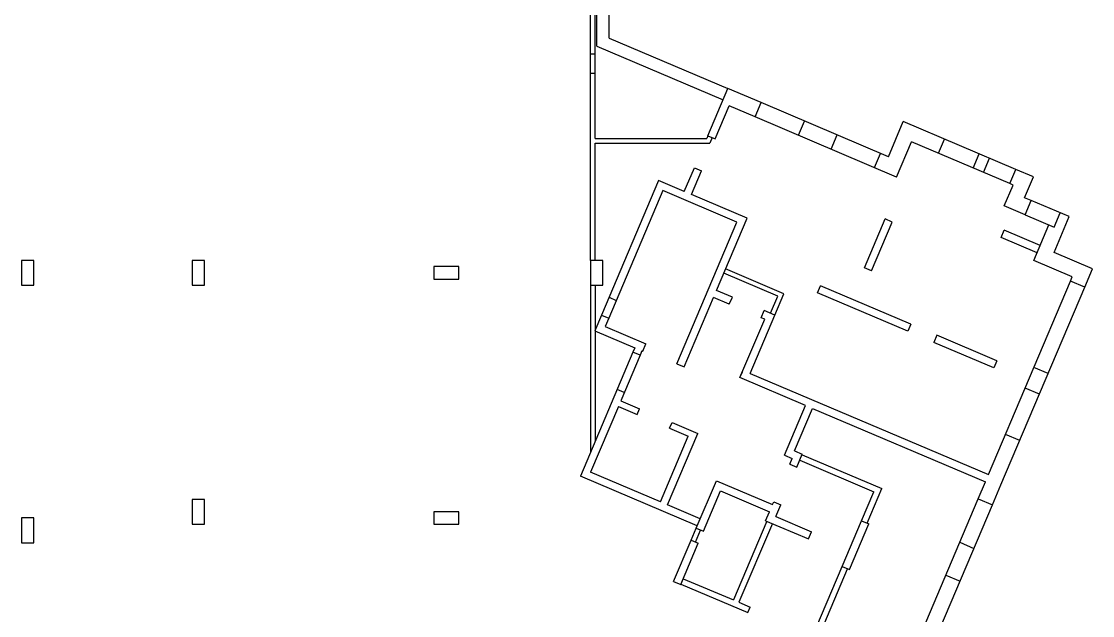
# Model space of a CAD drawing. Header units: metres. Extents: x -681087 to 1033303, y 74272 to 2630761.
# Drawn here: x 123541 to 158078, y 2560433 to 2579578 of the extents above; entities that cross this region are included whole.
import ezdxf

# ---------------------------------------------------------------- set-up
doc = ezdxf.new("R2010")
doc.units = ezdxf.units.M
for name, color, linetype in [('SKELETON_CLEAN', 7, 'Continuous'), ('SKELETON_ISOLATED', 1, 'Continuous'), ('SKELETON_ORIGINAL', 8, 'Continuous')]:
    doc.layers.add(name, color=color, linetype=linetype)

msp = doc.modelspace()

# ---------------------------------------------------------------- linework, layer by layer
at = {"layer": 'SKELETON_CLEAN'}
for p, q in [((142491, 2579041), (142491, 2580209)), ((141891, 2571878), (141891, 2579778)), ((142041, 2575807), (142041, 2579778)), ((142091, 2578776), (142091, 2579778)), ((142491, 2579041), (146322, 2577415)), ((142091, 2578776), (146166, 2577047)), ((145677, 2575896), (146322, 2577415)), ((147390, 2576962), (146322, 2577415)), ((145907, 2575798), (146357, 2576857)), ((147194, 2576501), (146357, 2576857)), ((147194, 2576501), (147390, 2576962)), ((151495, 2575219), (147390, 2576962)), ((151760, 2574563), (147194, 2576501)), ((151495, 2575219), (151976, 2576351)), ((155603, 2574812), (151976, 2576351)), ((142041, 2575807), (145639, 2575807)), ((145677, 2575896), (145639, 2575807)), ((145677, 2575896), (145907, 2575798)), ((145815, 2575838), (145739, 2575657)), ((142041, 2571878), (142041, 2575657)), ((142041, 2575657), (145739, 2575657)), ((151760, 2574563), (152241, 2575696)), ((155407, 2574352), (152241, 2575696)), ((144915, 2574101), (145240, 2574865)), ((145145, 2574003), (145470, 2574767)), ((145240, 2574865), (145470, 2574767)), ((155407, 2574352), (155603, 2574812)), ((156173, 2574570), (155603, 2574812)), ((144087, 2574453), (142246, 2570117)), ((144915, 2574101), (144087, 2574453)), ((155888, 2573898), (156173, 2574570)), ((144219, 2574125), (142477, 2570020)), ((146613, 2573109), (144219, 2574125)), ((155232, 2573633), (155518, 2574305)), ((155518, 2574305), (155407, 2574352)), ((146940, 2573242), (145145, 2574003)), ((156095, 2573810), (155888, 2573898)), ((155900, 2573349), (156095, 2573810)), ((157324, 2573288), (156095, 2573810)), ((155900, 2573349), (155232, 2573633)), ((156839, 2572951), (157034, 2573411)), ((144675, 2568543), (146613, 2573109)), ((145952, 2570913), (146940, 2573242)), ((150719, 2571638), (151387, 2573212)), ((150949, 2571540), (151617, 2573114)), ((151617, 2573114), (151387, 2573212)), ((155900, 2573349), (156839, 2572951)), ((156836, 2572137), (157324, 2573288)), ((155128, 2572618), (155225, 2572848)), ((156385, 2572356), (155225, 2572848)), ((156180, 2571873), (156668, 2573023)), ((156287, 2572126), (155128, 2572618)), ((158078, 2571610), (156836, 2572137)), ((123941, 2571878), (123541, 2571878)), ((123541, 2571878), (123541, 2571078)), ((123941, 2571078), (123941, 2571878)), ((129441, 2571878), (129041, 2571878)), ((129041, 2571878), (129041, 2571078)), ((129441, 2571078), (129441, 2571878)), ((137641, 2571678), (136841, 2571678)), ((136841, 2571678), (136841, 2571278)), ((137641, 2571278), (137641, 2571678)), ((142291, 2571878), (141891, 2571878)), ((141891, 2571878), (141891, 2571078)), ((142291, 2571078), (142291, 2571878)), ((157423, 2571345), (156180, 2571873)), ((147930, 2570725), (146186, 2571463)), ((148127, 2570804), (146244, 2571601)), ((150949, 2571540), (150719, 2571638)), ((157364, 2571207), (157423, 2571345)), ((157824, 2571012), (158078, 2571610)), ((123541, 2571078), (123941, 2571078)), ((129041, 2571078), (129441, 2571078)), ((136841, 2571278), (137641, 2571278)), ((141891, 2571078), (142291, 2571078)), ((141891, 2571078), (141891, 2565696)), ((149208, 2570829), (149306, 2571059)), ((152214, 2569824), (149306, 2571059)), ((154719, 2564975), (157364, 2571207)), ((155120, 2564642), (157824, 2571012)), ((157824, 2571012), (157364, 2571207)), ((144905, 2568446), (145854, 2570683)), ((146365, 2570466), (145854, 2570683)), ((146463, 2570696), (145952, 2570913)), ((146365, 2570466), (146463, 2570696)), ((147696, 2570172), (147930, 2570725)), ((147834, 2570114), (148127, 2570804)), ((152117, 2569594), (149208, 2570829)), ((142246, 2570117), (142032, 2569611)), ((142246, 2570117), (142477, 2570020)), ((142477, 2570020), (142359, 2569743)), ((146709, 2568103), (147506, 2569981)), ((147037, 2568236), (147834, 2570114)), ((147396, 2570028), (147494, 2570258)), ((147506, 2569981), (147396, 2570028)), ((147834, 2570114), (147494, 2570258)), ((142032, 2569611), (143320, 2569064)), ((142359, 2569743), (143676, 2569185)), ((152214, 2569824), (152117, 2569594)), ((153061, 2569465), (152964, 2569235)), ((154994, 2568644), (153061, 2569465)), ((143258, 2568917), (141562, 2564922)), ((143320, 2569064), (143258, 2568917)), ((143488, 2568819), (143258, 2568917)), ((143550, 2568966), (143488, 2568819)), ((143550, 2568966), (143578, 2568955)), ((143578, 2568955), (143676, 2569185)), ((154897, 2568414), (152964, 2569235)), ((143488, 2568819), (142867, 2567355)), ((154994, 2568644), (154897, 2568414)), ((144675, 2568543), (144905, 2568446)), ((146709, 2568103), (146788, 2568287)), ((147037, 2568236), (154719, 2564975)), ((148822, 2567207), (146709, 2568103)), ((142788, 2567171), (141890, 2565054)), ((142788, 2567171), (143391, 2566915)), ((142867, 2567355), (143470, 2567099)), ((148142, 2565605), (148822, 2567207)), ((143391, 2566915), (143470, 2567099)), ((148470, 2565737), (149052, 2567109)), ((149052, 2567109), (154621, 2564745)), ((144441, 2566470), (144519, 2566654)), ((144519, 2566654), (145352, 2566300)), ((144145, 2564097), (145044, 2566214)), ((144375, 2563999), (145352, 2566300)), ((144441, 2566470), (145044, 2566214)), ((148142, 2565605), (148391, 2565499)), ((148312, 2565315), (148391, 2565499)), ((148470, 2565737), (148718, 2565632)), ((148543, 2565218), (148718, 2565632)), ((148711, 2565613), (151279, 2564523)), ((148312, 2565315), (148543, 2565218)), ((148636, 2565439), (151030, 2564423)), ((145331, 2563322), (141562, 2564922)), ((144145, 2564097), (141890, 2565054)), ((145300, 2563248), (145949, 2564776)), ((145949, 2564776), (147758, 2564008)), ((145530, 2563150), (146081, 2564448)), ((146081, 2564448), (147660, 2563778)), ((150631, 2563484), (151030, 2564423)), ((150806, 2563410), (151279, 2564523)), ((154387, 2564193), (154621, 2564745)), ((154847, 2563997), (155120, 2564642)), ((129441, 2564178), (129041, 2564178)), ((129041, 2564178), (129041, 2563378)), ((129441, 2563378), (129441, 2564178)), ((147758, 2564008), (147797, 2564100)), ((147797, 2564100), (148027, 2564003)), ((149706, 2553165), (154387, 2564193)), ((154387, 2564193), (154847, 2563997)), ((137641, 2563778), (136841, 2563778)), ((136841, 2563778), (136841, 2563378)), ((137641, 2563378), (137641, 2563778)), ((145429, 2563552), (144375, 2563999)), ((147537, 2563488), (147660, 2563778)), ((147865, 2563621), (148027, 2564003)), ((150060, 2552721), (154847, 2563997)), ((123941, 2563578), (123541, 2563578)), ((123541, 2563578), (123541, 2562778)), ((123941, 2562778), (123941, 2563578)), ((129041, 2563378), (129441, 2563378)), ((136841, 2563378), (137641, 2563378)), ((147578, 2563471), (146502, 2560935)), ((147753, 2563396), (146677, 2560860)), ((147537, 2563488), (148918, 2562902)), ((147865, 2563621), (149015, 2563132)), ((150006, 2562011), (150631, 2563484)), ((150236, 2561913), (150861, 2563386)), ((150631, 2563484), (150861, 2563386)), ((145136, 2562861), (145300, 2563248)), ((145300, 2563248), (145530, 2563150)), ((148918, 2562902), (149015, 2563132)), ((123541, 2562778), (123941, 2562778)), ((144570, 2561527), (145136, 2562861)), ((144800, 2561429), (145366, 2562764)), ((145136, 2562861), (145366, 2562764)), ((149010, 2559664), (150006, 2562011)), ((150006, 2562011), (150236, 2561913)), ((149184, 2559589), (150181, 2561937)), ((144570, 2561527), (144800, 2561429)), ((144807, 2561447), (146966, 2560531)), ((144882, 2561622), (146502, 2560935)), ((146677, 2560860), (147040, 2560706)), ((146966, 2560531), (147040, 2560706))]:
    msp.add_line(p, q, dxfattribs=at)
at = {"layer": 'SKELETON_ISOLATED'}
for p, q in [((141891, 2578529), (142041, 2578529)), ((141891, 2577909), (142041, 2577909)), ((148594, 2575908), (148789, 2576368)), ((149647, 2575460), (149843, 2575920)), ((153106, 2575328), (153301, 2575789)), ((151047, 2574866), (151242, 2575327)), ((154229, 2574852), (154424, 2575312)), ((154560, 2574711), (154756, 2575171)), ((142041, 2571078), (142041, 2566050)), ((142489, 2570688), (142719, 2570590)), ((156644, 2568232), (156184, 2568427)), ((142980, 2567622), (142750, 2567720)), ((156363, 2567569), (155903, 2567764)), ((155730, 2566078), (155270, 2566273)), ((145274, 2562803), (145438, 2563189)), ((153793, 2562794), (154253, 2562598)), ((153343, 2561735), (153804, 2561540))]:
    msp.add_line(p, q, dxfattribs=at)
at = {"layer": 'SKELETON_ORIGINAL'}
for p, q in [((142491, 2579041), (142491, 2580209)), ((141891, 2571878), (141891, 2579778)), ((142041, 2575807), (142041, 2579778)), ((142091, 2578776), (142091, 2579778)), ((142491, 2579041), (146322, 2577415)), ((142091, 2578776), (146166, 2577047)), ((141891, 2578529), (142041, 2578529)), ((141891, 2577909), (142041, 2577909)), ((145677, 2575896), (146322, 2577415)), ((147390, 2576962), (146322, 2577415)), ((145907, 2575798), (146357, 2576857)), ((147194, 2576501), (146357, 2576857)), ((147194, 2576501), (147390, 2576962)), ((151495, 2575219), (147390, 2576962)), ((151760, 2574563), (147194, 2576501)), ((148594, 2575908), (148789, 2576368)), ((151495, 2575219), (151976, 2576351)), ((155603, 2574812), (151976, 2576351)), ((142041, 2575807), (145639, 2575807)), ((145677, 2575896), (145639, 2575807)), ((145677, 2575896), (145907, 2575798)), ((145815, 2575838), (145739, 2575657)), ((149647, 2575460), (149843, 2575920)), ((142041, 2571878), (142041, 2575657)), ((142041, 2575657), (145739, 2575657)), ((151760, 2574563), (152241, 2575696)), ((155407, 2574352), (152241, 2575696)), ((153106, 2575328), (153301, 2575789)), ((151047, 2574866), (151242, 2575327)), ((154229, 2574852), (154424, 2575312)), ((154560, 2574711), (154756, 2575171)), ((144915, 2574101), (145240, 2574865)), ((145145, 2574003), (145470, 2574767)), ((145240, 2574865), (145470, 2574767)), ((155407, 2574352), (155603, 2574812)), ((156173, 2574570), (155603, 2574812)), ((144087, 2574453), (142246, 2570117)), ((144915, 2574101), (144087, 2574453)), ((155888, 2573898), (156173, 2574570)), ((144219, 2574125), (142477, 2570020)), ((146613, 2573109), (144219, 2574125)), ((155232, 2573633), (155518, 2574305)), ((155518, 2574305), (155407, 2574352)), ((146940, 2573242), (145145, 2574003)), ((156095, 2573810), (155888, 2573898)), ((155900, 2573349), (156095, 2573810)), ((157324, 2573288), (156095, 2573810)), ((155900, 2573349), (155232, 2573633)), ((156839, 2572951), (157034, 2573411)), ((144675, 2568543), (146613, 2573109)), ((145952, 2570913), (146940, 2573242)), ((150719, 2571638), (151387, 2573212)), ((150949, 2571540), (151617, 2573114)), ((151617, 2573114), (151387, 2573212)), ((155900, 2573349), (156839, 2572951)), ((156836, 2572137), (157324, 2573288)), ((155128, 2572618), (155225, 2572848)), ((156385, 2572356), (155225, 2572848)), ((156180, 2571873), (156668, 2573023)), ((156287, 2572126), (155128, 2572618)), ((158078, 2571610), (156836, 2572137)), ((123941, 2571878), (123541, 2571878)), ((123541, 2571878), (123541, 2571078)), ((123941, 2571078), (123941, 2571878)), ((129441, 2571878), (129041, 2571878)), ((129041, 2571878), (129041, 2571078)), ((129441, 2571078), (129441, 2571878)), ((137641, 2571678), (136841, 2571678)), ((136841, 2571678), (136841, 2571278)), ((137641, 2571278), (137641, 2571678)), ((142291, 2571878), (141891, 2571878)), ((141891, 2571878), (141891, 2571078)), ((142291, 2571078), (142291, 2571878)), ((157423, 2571345), (156180, 2571873)), ((147930, 2570725), (146186, 2571463)), ((148127, 2570804), (146244, 2571601)), ((150949, 2571540), (150719, 2571638)), ((157364, 2571207), (157423, 2571345)), ((157824, 2571012), (158078, 2571610)), ((123541, 2571078), (123941, 2571078)), ((129041, 2571078), (129441, 2571078)), ((136841, 2571278), (137641, 2571278)), ((141891, 2571078), (142291, 2571078)), ((141891, 2571078), (141891, 2565696)), ((142041, 2571078), (142041, 2566050)), ((149208, 2570829), (149306, 2571059)), ((152214, 2569824), (149306, 2571059)), ((154719, 2564975), (157364, 2571207)), ((155120, 2564642), (157824, 2571012)), ((157824, 2571012), (157364, 2571207)), ((142489, 2570688), (142719, 2570590)), ((144905, 2568446), (145854, 2570683)), ((146365, 2570466), (145854, 2570683)), ((146463, 2570696), (145952, 2570913)), ((146365, 2570466), (146463, 2570696)), ((147696, 2570172), (147930, 2570725)), ((147834, 2570114), (148127, 2570804)), ((152117, 2569594), (149208, 2570829)), ((142246, 2570117), (142032, 2569611)), ((142246, 2570117), (142477, 2570020)), ((142477, 2570020), (142359, 2569743)), ((146709, 2568103), (147506, 2569981)), ((147037, 2568236), (147834, 2570114)), ((147396, 2570028), (147494, 2570258)), ((147506, 2569981), (147396, 2570028)), ((147834, 2570114), (147494, 2570258)), ((142032, 2569611), (143320, 2569064)), ((142359, 2569743), (143676, 2569185)), ((152214, 2569824), (152117, 2569594)), ((153061, 2569465), (152964, 2569235)), ((154994, 2568644), (153061, 2569465)), ((143258, 2568917), (141562, 2564922)), ((143320, 2569064), (143258, 2568917)), ((143488, 2568819), (143258, 2568917)), ((143550, 2568966), (143488, 2568819)), ((143550, 2568966), (143578, 2568955)), ((143578, 2568955), (143676, 2569185)), ((154897, 2568414), (152964, 2569235)), ((143488, 2568819), (142867, 2567355)), ((154994, 2568644), (154897, 2568414)), ((144675, 2568543), (144905, 2568446)), ((146709, 2568103), (146788, 2568287)), ((147037, 2568236), (154719, 2564975)), ((156644, 2568232), (156184, 2568427)), ((148822, 2567207), (146709, 2568103)), ((142980, 2567622), (142750, 2567720)), ((156363, 2567569), (155903, 2567764)), ((142788, 2567171), (141890, 2565054)), ((142788, 2567171), (143391, 2566915)), ((142867, 2567355), (143470, 2567099)), ((148142, 2565605), (148822, 2567207)), ((143391, 2566915), (143470, 2567099)), ((148470, 2565737), (149052, 2567109)), ((149052, 2567109), (154621, 2564745)), ((144441, 2566470), (144519, 2566654)), ((144519, 2566654), (145352, 2566300)), ((144145, 2564097), (145044, 2566214)), ((144375, 2563999), (145352, 2566300)), ((144441, 2566470), (145044, 2566214)), ((155730, 2566078), (155270, 2566273)), ((148142, 2565605), (148391, 2565499)), ((148312, 2565315), (148391, 2565499)), ((148470, 2565737), (148718, 2565632)), ((148543, 2565218), (148718, 2565632)), ((148711, 2565613), (151279, 2564523)), ((148312, 2565315), (148543, 2565218)), ((148636, 2565439), (151030, 2564423)), ((145331, 2563322), (141562, 2564922)), ((144145, 2564097), (141890, 2565054)), ((145300, 2563248), (145949, 2564776)), ((145949, 2564776), (147758, 2564008)), ((145530, 2563150), (146081, 2564448)), ((146081, 2564448), (147660, 2563778)), ((150631, 2563484), (151030, 2564423)), ((150806, 2563410), (151279, 2564523)), ((154387, 2564193), (154621, 2564745)), ((154847, 2563997), (155120, 2564642)), ((129441, 2564178), (129041, 2564178)), ((129041, 2564178), (129041, 2563378)), ((129441, 2563378), (129441, 2564178)), ((147758, 2564008), (147797, 2564100)), ((147797, 2564100), (148027, 2564003)), ((149706, 2553165), (154387, 2564193)), ((154387, 2564193), (154847, 2563997)), ((137641, 2563778), (136841, 2563778)), ((136841, 2563778), (136841, 2563378)), ((137641, 2563378), (137641, 2563778)), ((145429, 2563552), (144375, 2563999)), ((147537, 2563488), (147660, 2563778)), ((147865, 2563621), (148027, 2564003)), ((150060, 2552721), (154847, 2563997)), ((123941, 2563578), (123541, 2563578)), ((123541, 2563578), (123541, 2562778)), ((123941, 2562778), (123941, 2563578)), ((129041, 2563378), (129441, 2563378)), ((136841, 2563378), (137641, 2563378)), ((147578, 2563471), (146502, 2560935)), ((147753, 2563396), (146677, 2560860)), ((147537, 2563488), (148918, 2562902)), ((147865, 2563621), (149015, 2563132)), ((150006, 2562011), (150631, 2563484)), ((150236, 2561913), (150861, 2563386)), ((150631, 2563484), (150861, 2563386)), ((145136, 2562861), (145300, 2563248)), ((145274, 2562803), (145438, 2563189)), ((145300, 2563248), (145530, 2563150)), ((148918, 2562902), (149015, 2563132)), ((123541, 2562778), (123941, 2562778)), ((144570, 2561527), (145136, 2562861)), ((144800, 2561429), (145366, 2562764)), ((145136, 2562861), (145366, 2562764)), ((153793, 2562794), (154253, 2562598)), ((149010, 2559664), (150006, 2562011)), ((150006, 2562011), (150236, 2561913)), ((149184, 2559589), (150181, 2561937)), ((153343, 2561735), (153804, 2561540)), ((144570, 2561527), (144800, 2561429)), ((144807, 2561447), (146966, 2560531)), ((144882, 2561622), (146502, 2560935)), ((144882, 2561622), (146502, 2560935)), ((146677, 2560860), (147040, 2560706)), ((146966, 2560531), (147040, 2560706))]:
    msp.add_line(p, q, dxfattribs=at)

doc.saveas('drawing.dxf')
